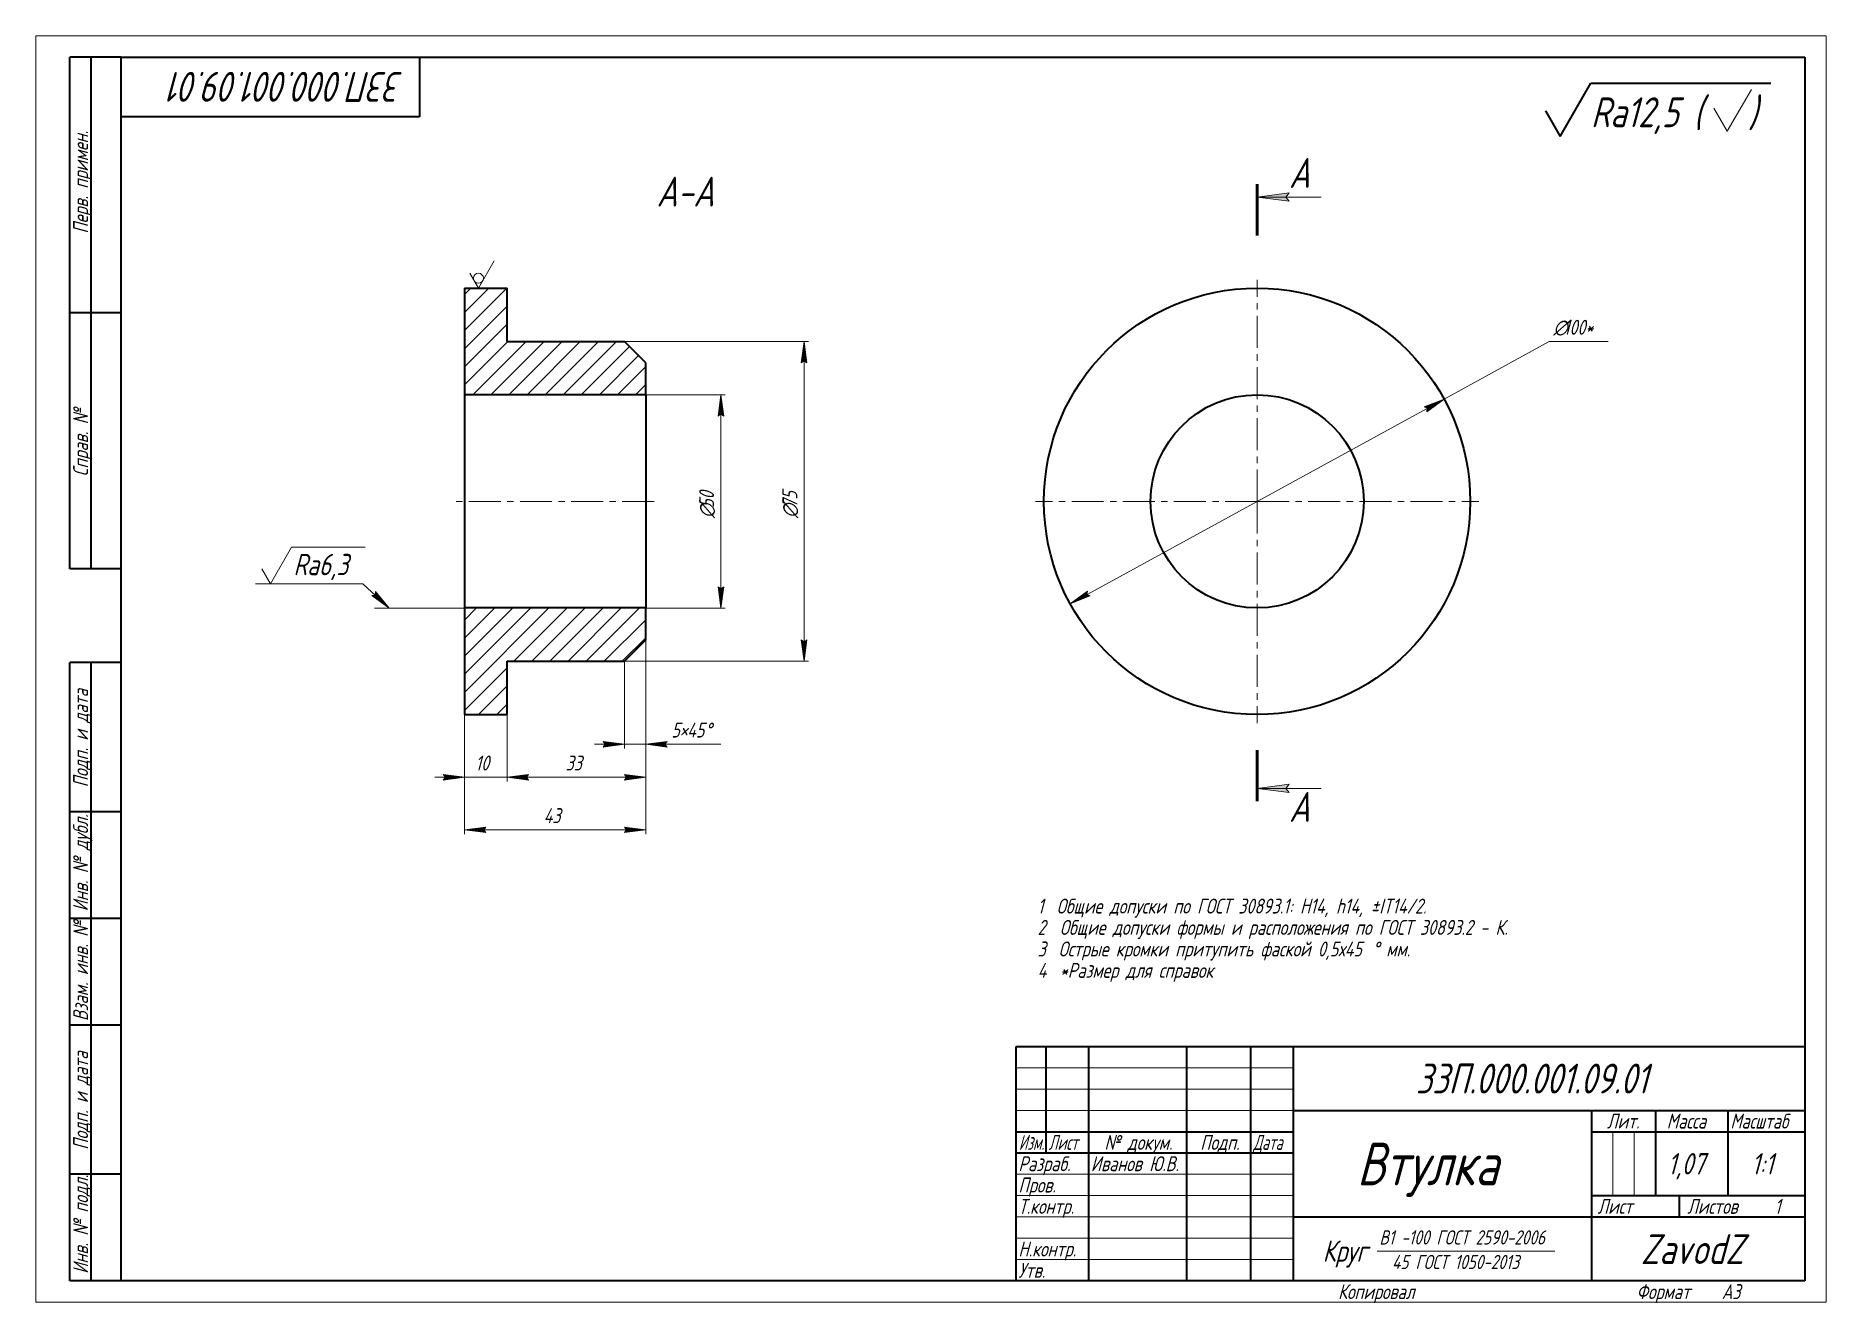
# Model space of a CAD drawing. Header units: millimetres. Extents: x 0 to 420, y 0 to 297.
import ezdxf

# ---------------------------------------------------------------- set-up
doc = ezdxf.new("R2010")
doc.units = ezdxf.units.MM
for name, pattern in [('K5LT_AXLED', [12, 7.5, -1.5, 1.5, -1.5]), ('K5LT_BASIC', [0]), ('K5LT_REINFORCED', [0]), ('K5LT_THIN', [0])]:
    doc.linetypes.add(name, pattern=pattern)
doc.layers.add('Системный слой', color=7, linetype='Continuous')
doc.styles.add('KDIMTEXTSTYLE', font='GOST_AU.SHX', dxfattribs={"width": 0.96, "oblique": 15, "height": 5})
doc.styles.add('KTEXTSTYLE', font='GOST_AU.SHX', dxfattribs={"width": 0.96, "height": 5})
doc.dimstyles.new('KDIMSTYLE (1.00)', dxfattribs={"dimtxt": 5, "dimasz": 1, "dimexe": 2, "dimexo": 0, "dimgap": 1, "dimtad": 1, "dimtxsty": 'KDIMTEXTSTYLE', "dimsah": 1, "dimcen": 0, "dimdle": 1, "dimadec": 0, "dimazin": 0, "dimtfac": 0.667, "dimtmove": 0, "dimatfit": 3, "dimfxl": 1, "dimtvp": 1, "dimtolj": 1, "dimtzin": 0, "dimarcsym": 0})

# ---------------------------------------------------------------- blocks, each defined once
blk = doc.blocks.new('U0')
at = {"layer": 'Системный слой', "color": 30, "linetype": 'K5LT_AXLED', "lineweight": 18, "true_color": 0xff8000}
for q in [(286.5, 239.81), (234.5, 187.81), (338.5, 187.81), (286.5, 135.81)]:
    blk.add_line((286.5, 187.81), q, dxfattribs=at)
blk = doc.blocks.new('U1')
at = {"layer": 'Системный слой'}
for points in [[(293.25, 259.19), (294, 260.18), (286.5, 259.19), (294, 258.21)], [(293.25, 120.5), (294, 121.49), (286.5, 120.5), (294, 119.51)]]:
    blk.add_hatch(color=7, dxfattribs=at).paths.add_polyline_path(points)
at = {"layer": 'Системный слой', "color": 134, "linetype": 'K5LT_REINFORCED', "lineweight": 100, "true_color": 0x009696}
for p, q in [((286.5, 262.19), (286.5, 250.19)), ((286.5, 129.5), (286.5, 117.5))]:
    blk.add_line(p, q, dxfattribs=at)
at = {"layer": 'Системный слой', "color": 7, "linetype": 'K5LT_THIN', "lineweight": 18}
for p, q in [((286.5, 259.19), (294, 260.18)), ((294, 258.21), (286.5, 259.19)), ((301.5, 259.19), (286.5, 259.19)), ((294, 260.18), (293.25, 259.19)), ((293.25, 259.19), (294, 258.21)), ((286.5, 120.5), (294, 121.49)), ((294, 119.51), (286.5, 120.5)), ((301.5, 120.5), (286.5, 120.5)), ((294, 121.49), (293.25, 120.5)), ((293.25, 120.5), (294, 119.51))]:
    blk.add_line(p, q, dxfattribs=at)
at = {"layer": 'Системный слой', "color": 7, "char_height": 2.5, "attachment_point": 1, "style": 'KTEXTSTYLE'}
for insert in [(293.98, 268.34), (293.98, 119.66)]:
    blk.add_mtext('\\H3.5;\\W0.965;\\Q15;\\Q15;\\H7.00;А', dxfattribs=dict(at, insert=insert))
blk = doc.blocks.new('D0')
at = {"layer": 'Системный слой'}
for points in [[(326.29, 208.84), (330.36, 211.82), (325.66, 210), (326.41, 209.66)], [(242.64, 163.8), (247.34, 165.63), (246.59, 165.96), (246.71, 166.78)]]:
    blk.add_hatch(color=7, dxfattribs=at).paths.add_polyline_path(points)
at = {"layer": 'Системный слой', "color": 7, "linetype": 'K5LT_THIN', "lineweight": 18}
for p, q in [((330.36, 211.82), (355, 225.31)), ((355, 225.31), (368.83, 225.31)), ((242.64, 163.8), (330.36, 211.82)), ((325.66, 210), (330.36, 211.82)), ((330.36, 211.82), (326.29, 208.84)), ((326.41, 209.66), (325.66, 210)), ((326.29, 208.84), (326.41, 209.66)), ((242.64, 163.8), (246.71, 166.78)), ((247.34, 165.63), (242.64, 163.8)), ((246.71, 166.78), (246.59, 165.96)), ((246.59, 165.96), (247.34, 165.63))]:
    blk.add_line(p, q, dxfattribs=at)
at = {"layer": 'Системный слой', "color": 7, "char_height": 2.5, "attachment_point": 1, "style": 'KTEXTSTYLE'}
for s, insert in [('\\H3.5;\\W0.965;\\Q15;\\Q15;∅', (356, 230.4)), ('\\H3.5;\\W0.965;\\Q15;\\Q15;100*', (358.41, 230.4))]:
    blk.add_mtext(s, dxfattribs=dict(at, insert=insert))
blk = doc.blocks.new('KDIMARROW_01')
at = {"layer": 'Системный слой'}
blk.add_hatch(color=0, dxfattribs=at).paths.add_polyline_path([(0, 0), (-5, 0.66), (-4.5, 0), (-5, -0.66)])
at = {"layer": 'Системный слой', "color": 0, "linetype": 'K5LT_THIN', "lineweight": 18}
for p, q in [((-4.5, 0), (-5, 0.66)), ((-5, 0.66), (0, 0)), ((0, 0), (-5, -0.66)), ((-5, -0.66), (-4.5, 0)), ((0, 0), (-1, 0))]:
    blk.add_line(p, q, dxfattribs=at)
blk = doc.blocks.new('D1')
at = {"layer": 'Системный слой'}
for points in [[(105.09, 110.79), (105.59, 111.45), (100.59, 110.79), (105.59, 110.13)], [(138.09, 110.13), (143.09, 110.79), (138.09, 111.45), (138.59, 110.79)]]:
    blk.add_hatch(color=7, dxfattribs=at).paths.add_polyline_path(points)
at = {"layer": 'Системный слой', "color": 7, "linetype": 'K5LT_THIN', "lineweight": 18}
for p, q in [((143.09, 155.31), (143.09, 109.79)), ((100.59, 137.81), (100.59, 109.79)), ((100.59, 110.79), (105.59, 111.45)), ((105.59, 110.13), (100.59, 110.79)), ((100.59, 110.79), (143.09, 110.79)), ((105.59, 111.45), (105.09, 110.79)), ((105.09, 110.79), (105.59, 110.13)), ((138.59, 110.79), (138.09, 111.45)), ((138.09, 111.45), (143.09, 110.79)), ((143.09, 110.79), (138.09, 110.13)), ((138.09, 110.13), (138.59, 110.79))]:
    blk.add_line(p, q, dxfattribs=at)
at = {"layer": 'Системный слой', "color": 7, "insert": (119.12, 115.86), "char_height": 2.5, "attachment_point": 1, "style": 'KTEXTSTYLE'}
blk.add_mtext('\\H3.5;\\W0.965;\\Q15;\\Q15;43', dxfattribs=at)
blk = doc.blocks.new('D2')
at = {"layer": 'Системный слой'}
for points in [[(95.59, 122.46), (100.59, 123.12), (95.59, 123.78), (96.09, 123.12)], [(115.09, 123.12), (115.59, 123.78), (110.59, 123.12), (115.59, 122.46)]]:
    blk.add_hatch(color=7, dxfattribs=at).paths.add_polyline_path(points)
at = {"layer": 'Системный слой', "color": 7, "linetype": 'K5LT_THIN', "lineweight": 18}
for p, q in [((100.59, 137.81), (100.59, 122.12)), ((110.59, 137.81), (110.59, 122.12)), ((100.59, 123.12), (93.59, 123.12)), ((100.59, 123.12), (95.59, 123.78)), ((95.59, 123.78), (96.09, 123.12)), ((96.09, 123.12), (95.59, 122.46)), ((95.59, 122.46), (100.59, 123.12)), ((100.59, 123.12), (110.59, 123.12)), ((115.59, 123.78), (110.59, 123.12)), ((110.59, 123.12), (115.59, 122.46)), ((110.59, 123.12), (117.59, 123.12)), ((115.09, 123.12), (115.59, 123.78)), ((115.59, 122.46), (115.09, 123.12))]:
    blk.add_line(p, q, dxfattribs=at)
at = {"layer": 'Системный слой', "color": 7, "insert": (103.1, 128.2), "char_height": 2.5, "attachment_point": 1, "style": 'KTEXTSTYLE'}
blk.add_mtext('\\H3.5;\\W0.965;\\Q15;\\Q15;10', dxfattribs=at)
blk = doc.blocks.new('KDIMARROW_02')
at = {"layer": 'Системный слой'}
blk.add_hatch(color=0, dxfattribs=at).paths.add_polyline_path([(4.5, 0), (5, 0.66), (0, 0), (5, -0.66)])
at = {"layer": 'Системный слой', "color": 0, "linetype": 'K5LT_THIN', "lineweight": 18}
for p, q in [((0, 0), (-1, 0)), ((5, 0.66), (0, 0)), ((0, 0), (5, -0.66)), ((0, 0), (7, 0)), ((4.5, 0), (5, 0.66)), ((5, -0.66), (4.5, 0))]:
    blk.add_line(p, q, dxfattribs=at)
blk = doc.blocks.new('D3')
at = {"layer": 'Системный слой'}
for points in [[(110.59, 123.12), (115.59, 123.78), (115.09, 123.12), (115.59, 122.46)], [(143.09, 123.12), (138.09, 123.78), (138.59, 123.12), (138.09, 122.46)]]:
    blk.add_hatch(color=7, dxfattribs=at).paths.add_polyline_path(points)
at = {"layer": 'Системный слой', "color": 7, "linetype": 'K5LT_THIN', "lineweight": 18}
for p, q in [((143.09, 155.31), (143.09, 122.12)), ((110.59, 150.31), (110.59, 122.12)), ((110.59, 123.12), (115.59, 123.78)), ((115.59, 122.46), (110.59, 123.12)), ((110.59, 123.12), (143.09, 123.12)), ((115.59, 123.78), (115.09, 123.12)), ((115.09, 123.12), (115.59, 122.46)), ((138.59, 123.12), (138.09, 123.78)), ((138.09, 123.78), (143.09, 123.12)), ((143.09, 123.12), (138.09, 122.46)), ((138.09, 122.46), (138.59, 123.12))]:
    blk.add_line(p, q, dxfattribs=at)
at = {"layer": 'Системный слой', "color": 7, "insert": (124.26, 128.2), "char_height": 2.5, "attachment_point": 1, "style": 'KTEXTSTYLE'}
blk.add_mtext('\\H3.5;\\W0.965;\\Q15;\\Q15;33', dxfattribs=at)
blk = doc.blocks.new('D4')
at = {"layer": 'Системный слой'}
for points in [[(133.09, 130.19), (138.09, 130.85), (133.09, 131.51), (133.59, 130.85)], [(147.59, 130.85), (148.09, 131.51), (143.09, 130.85), (148.09, 130.19)]]:
    blk.add_hatch(color=7, dxfattribs=at).paths.add_polyline_path(points)
at = {"layer": 'Системный слой', "color": 7, "linetype": 'K5LT_THIN', "lineweight": 18}
for p, q in [((143.09, 155.31), (143.09, 129.85)), ((138.09, 150.31), (138.09, 129.85)), ((138.09, 130.85), (131.09, 130.85)), ((138.09, 130.85), (133.09, 131.51)), ((133.09, 131.51), (133.59, 130.85)), ((133.59, 130.85), (133.09, 130.19)), ((133.09, 130.19), (138.09, 130.85)), ((143.09, 130.85), (138.09, 130.85)), ((148.09, 131.51), (143.09, 130.85)), ((143.09, 130.85), (148.09, 130.19)), ((143.09, 130.85), (150.09, 130.85)), ((143.09, 130.85), (148.09, 130.85)), ((147.59, 130.85), (148.09, 131.51)), ((148.09, 130.19), (147.59, 130.85)), ((148.09, 130.85), (160.72, 130.85))]:
    blk.add_line(p, q, dxfattribs=at)
at = {"layer": 'Системный слой', "color": 7, "char_height": 2.5, "attachment_point": 1, "style": 'KTEXTSTYLE'}
for s, insert in [('\\H3.5;\\W0.965;\\Q15;\\Q15;5', (149.09, 135.94)), ('\\H3.5;\\W0.965;\\Q15;\\Q15;×', (151.03, 135.94)), ('\\H3.5;\\W0.965;\\Q15;\\Q15;45', (152.79, 135.94)), ('\\H3.5;\\W0.965;\\Q15;\\Q15;°', (156.96, 135.94))]:
    blk.add_mtext(s, dxfattribs=dict(at, insert=insert))
blk = doc.blocks.new('D5')
at = {"layer": 'Системный слой'}
for points in [[(161.37, 207.81), (160.72, 212.81), (160.06, 207.81), (160.72, 208.31)], [(160.72, 162.81), (161.37, 167.81), (160.72, 167.31), (160.06, 167.81)]]:
    blk.add_hatch(color=7, dxfattribs=at).paths.add_polyline_path(points)
at = {"layer": 'Системный слой', "color": 7, "linetype": 'K5LT_THIN', "lineweight": 18}
for p, q in [((143.09, 212.81), (161.72, 212.81)), ((160.06, 207.81), (160.72, 212.81)), ((160.72, 212.81), (161.37, 207.81)), ((160.72, 212.81), (160.72, 162.81)), ((160.72, 208.31), (160.06, 207.81)), ((161.37, 207.81), (160.72, 208.31)), ((160.72, 162.81), (160.06, 167.81)), ((160.06, 167.81), (160.72, 167.31)), ((160.72, 167.31), (161.37, 167.81)), ((161.37, 167.81), (160.72, 162.81)), ((143.09, 162.81), (161.72, 162.81))]:
    blk.add_line(p, q, dxfattribs=at)
at = {"layer": 'Системный слой', "color": 7, "char_height": 2.5, "attachment_point": 1, "rotation": 90, "style": 'KTEXTSTYLE'}
for s, insert in [('\\H3.5;\\W0.965;\\Q15;\\Q15;50', (155.62, 186.3)), ('\\H3.5;\\W0.965;\\Q15;\\Q15;∅', (155.62, 183.89))]:
    blk.add_mtext(s, dxfattribs=dict(at, insert=insert))
blk = doc.blocks.new('D6')
at = {"layer": 'Системный слой'}
for points in [[(180.89, 220.31), (180.23, 225.31), (179.57, 220.31), (180.23, 220.81)], [(180.23, 150.31), (180.89, 155.31), (180.23, 154.81), (179.57, 155.31)]]:
    blk.add_hatch(color=7, dxfattribs=at).paths.add_polyline_path(points)
at = {"layer": 'Системный слой', "color": 7, "linetype": 'K5LT_THIN', "lineweight": 18}
for p, q in [((138.09, 225.31), (181.23, 225.31)), ((179.57, 220.31), (180.23, 225.31)), ((180.23, 225.31), (180.89, 220.31)), ((180.23, 225.31), (180.23, 150.31)), ((180.23, 220.81), (179.57, 220.31)), ((180.89, 220.31), (180.23, 220.81)), ((180.23, 150.31), (179.57, 155.31)), ((179.57, 155.31), (180.23, 154.81)), ((180.23, 154.81), (180.89, 155.31)), ((180.89, 155.31), (180.23, 150.31)), ((138.09, 150.31), (181.23, 150.31))]:
    blk.add_line(p, q, dxfattribs=at)
at = {"layer": 'Системный слой', "color": 7, "char_height": 2.5, "attachment_point": 1, "rotation": 90, "style": 'KTEXTSTYLE'}
for s, insert in [('\\H3.5;\\W0.965;\\Q15;\\Q15;75', (175.14, 186.3)), ('\\H3.5;\\W0.965;\\Q15;\\Q15;∅', (175.14, 183.89))]:
    blk.add_mtext(s, dxfattribs=dict(at, insert=insert))
blk = doc.blocks.new('U2')
at = {"layer": 'Системный слой'}
blk.add_hatch(color=7, dxfattribs=at).paths.add_polyline_path([(82.92, 162.81), (79.68, 166.68), (79.6, 165.85), (78.79, 165.71)])
at = {"layer": 'Системный слой', "color": 7, "linetype": 'K5LT_THIN', "lineweight": 18}
for p, q in [((55.04, 168.47), (60.02, 177.11)), ((60.02, 177.11), (77.23, 177.11)), ((76.75, 168.47), (51.54, 168.47)), ((53.01, 171.97), (55.04, 168.47)), ((76.75, 168.47), (82.92, 162.81)), ((78.79, 165.71), (79.6, 165.85)), ((82.92, 162.81), (78.79, 165.71)), ((79.6, 165.85), (79.68, 166.68)), ((79.68, 166.68), (82.92, 162.81)), ((100.59, 162.81), (79.42, 162.81))]:
    blk.add_line(p, q, dxfattribs=at)
at = {"layer": 'Системный слой', "color": 7, "insert": (60.44, 175.5), "char_height": 2.5, "attachment_point": 1, "style": 'KTEXTSTYLE'}
blk.add_mtext('\\H3.5;\\W0.965;\\Q15;\\Q15;\\H5.00;Ra6,3', dxfattribs=at)
blk = doc.blocks.new('U3')
at = {"layer": 'Системный слой', "color": 7, "linetype": 'K5LT_THIN', "lineweight": 18}
for p, q in [((103.84, 237.81), (107.53, 244.21)), ((101.81, 241.31), (103.84, 237.81))]:
    blk.add_line(p, q, dxfattribs=at)
blk.add_arc((103.84, 240.15), 1.17, 0, 360, dxfattribs=at)
blk = doc.blocks.new('U4')
at = {"color": 7, "linetype": 'K5LT_THIN', "lineweight": 18}
for p, q in [((0, 0), (0, 297)), ((0, 297), (420, 297)), ((420, 297), (420, 0)), ((230, 55), (295, 55)), ((230, 50), (295, 50)), ((230, 45), (295, 45)), ((369.96, 25), (369.96, 40)), ((374.98, 25), (374.98, 40)), ((230, 30), (295, 30)), ((230, 25), (295, 25)), ((230, 20), (295, 20)), ((230, 15), (295, 15)), ((230, 10), (295, 10)), ((314.63, 12), (356.35, 12)), ((420, 0), (0, 0))]:
    blk.add_line(p, q, dxfattribs=at)
at = {"color": 150, "linetype": 'K5LT_BASIC', "lineweight": 40, "true_color": 0x0080ff}
for p, q in [((8, 172), (8, 292)), ((20, 292), (8, 292)), ((13, 172), (13, 292)), ((20, 5), (20, 292)), ((20, 292), (415, 292)), ((90, 292), (90, 278)), ((415, 292), (415, 5)), ((90, 278), (20, 278)), ((20, 232), (8, 232)), ((20, 172), (8, 172)), ((8, 5), (8, 150)), ((20, 150), (8, 150)), ((13, 5), (13, 150)), ((20, 115), (8, 115)), ((20, 90), (8, 90)), ((20, 65), (8, 65)), ((230, 60), (415, 60)), ((230, 5), (230, 60)), ((237, 35), (237, 60)), ((247, 5), (247, 60)), ((270, 5), (270, 60)), ((285, 5), (285, 60)), ((295, 5), (295, 60)), ((295, 45), (415, 45)), ((365, 5), (365, 45)), ((380, 25), (380, 45)), ((397, 25), (397, 45)), ((230, 40), (295, 40)), ((365, 40), (380, 40)), ((380, 40), (415, 40)), ((230, 35), (295, 35)), ((20, 30), (8, 30)), ((365, 25), (415, 25)), ((385.57, 20), (385.57, 25)), ((295, 20), (365, 20)), ((365, 20), (415, 20)), ((20, 5), (8, 5)), ((415, 5), (20, 5))]:
    blk.add_line(p, q, dxfattribs=at)
at = {"color": 7, "char_height": 2.5, "attachment_point": 1, "style": 'KTEXTSTYLE'}
for s, insert, rotation in [('\\H3.5;\\W0.965;\\Q15;\\Q15;\\H7.00;ЗЗП.000.001.09.01', (86.28, 281.55), 180), ('\\H3.5;\\W0.965;\\Q15;\\Q15;Перв. примен.', (8.77, 250.61), 90), ('\\H3.5;\\W0.965;\\Q15;\\Q15;Справ. №', (8.77, 193.68), 90), ('\\H3.5;\\W0.965;\\Q15;\\Q15;Подп. и дата', (8.77, 120.75), 90), ('\\H3.5;\\W0.965;\\Q15;\\Q15;Инв. № дубл.', (8.77, 91.67), 90), ('\\H3.5;\\W0.965;\\Q15;\\Q15;Взам. инв. №', (8.77, 65.94), 90), ('\\H3.5;\\W0.965;\\Q15;\\Q15;Подп. и дата', (8.77, 35.75), 90), ('\\H3.5;\\W0.965;\\Q15;\\Q15;Инв. № подл.', (8.77, 6.67), 90)]:
    blk.add_mtext(s, dxfattribs=dict(at, insert=insert, rotation=rotation))
for s, insert in [('\\H3.5;\\W0.965;\\Q15;\\Q15;\\H7.00;ЗЗП.000.001.09.01', (323.72, 55.95)), ('\\H3.5;\\W0.965;\\Q15;\\Q15;Лит.', (368.56, 44.23)), ('\\H3.5;\\W0.965;\\Q15;\\Q15;Масса', (382.58, 44.23)), ('\\H3.5;\\W0.965;\\Q15;\\Q15;\\W0.941;Масштаб', (397.52, 44.23)), ('\\H3.5;\\W0.965;\\Q15;\\Q15;\\W0.797;Изм.', (230.61, 39.23)), ('\\H3.5;\\W0.965;\\Q15;\\Q15;\\W0.807;Лист', (237.6, 39.23)), ('\\H3.5;\\W0.965;\\Q15;\\Q15;№ докум.', (250.67, 39.23)), ('\\H3.5;\\W0.965;\\Q15;\\Q15;Подп.', (273.15, 39.23)), ('\\H3.5;\\W0.965;\\Q15;\\Q15;\\W0.807;Дата', (285.6, 39.23)), ('\\H3.5;\\W0.965;\\Q15;\\Q15;Разраб.', (230.5, 34.23)), ('\\H3.5;\\W0.965;\\Q15;\\Q15;Иванов Ю.В.', (247.5, 34.23)), ('\\H3.5;\\W0.965;\\Q15;\\Q15;\\H10.00;Втулка', (309.92, 37.43)), ('\\H3.5;\\W0.965;\\Q15;\\Q15;\\H5.00;1,07', (382.83, 34.97)), ('\\H3.5;\\W0.965;\\Q15;\\Q15;\\H5.00;1:1', (402.44, 34.97)), ('\\H3.5;\\W0.965;\\Q15;\\Q15;Пров.', (230.5, 29.23)), ('\\H3.5;\\W0.965;\\Q15;\\Q15;Т.контр.', (230.5, 24.23)), ('\\H3.5;\\W0.965;\\Q15;\\Q15;Лист', (366.36, 24.23)), ('\\H3.5;\\W0.965;\\Q15;\\Q15;Листов', (387.41, 24.23)), ('\\H3.5;\\W0.965;\\Q15;\\Q15;1', (407.91, 24.23)), ('\\H3.5;\\W0.965;\\Q15;\\Q15;\\H3.33;В1 -100 ГОСТ 2590-2006', (315.19, 16.86)), ('\\H3.5;\\W0.965;\\Q15;\\Q15;Н.контр.', (230.5, 14.23)), ('\\H3.5;\\W0.965;\\Q15;\\Q15;\\H5.00;Круг', (301.88, 14.5)), ('\\H3.5;\\W0.965;\\Q15;\\Q15;\\H7.00;ZavodZ', (376.5, 15.95)), ('\\H3.5;\\W0.965;\\Q15;\\Q15;Утв.', (230.5, 9.23)), ('\\H3.5;\\W0.965;\\Q15;\\Q15;\\H3.33;45 ГОСТ 1050-2013', (318.16, 11.1)), ('\\H3.5;\\W0.965;\\Q15;\\Q15;Копировал', (305.5, 4.23)), ('\\H3.5;\\W0.965;\\Q15;\\Q15;Формат', (375.5, 4.23)), ('\\H3.5;\\W0.965;\\Q15;\\Q15;A3', (395.5, 4.23))]:
    blk.add_mtext(s, dxfattribs=dict(at, insert=insert))
blk = doc.blocks.new('U5')
at = {"color": 7, "char_height": 2.5, "attachment_point": 1, "style": 'KTEXTSTYLE'}
for s, insert in [('\\H3.5;\\W0.965;\\Q15;\\Q15;1', (235, 94.65)), ('\\H3.5;\\W0.965;\\Q15;\\Q15;Общие допуски по ГОСТ 30893.1: H14, h14, ', (239.48, 94.65)), ('\\H3.5;\\W0.965;\\Q15;\\Q15;±', (313.19, 94.65)), ('\\H3.5;\\W0.965;\\Q15;\\Q15;IT14/2.', (315.14, 94.65)), ('\\H3.5;\\W0.965;\\Q15;\\Q15;2', (235, 89.65)), ('\\H3.5;\\W0.965;\\Q15;\\Q15;Общие допуски формы и расположения по ГОСТ 30893.2 - К.', (240.22, 89.65)), ('\\H3.5;\\W0.965;\\Q15;\\Q15;3', (235, 84.59)), ('\\H3.5;\\W0.965;\\Q15;\\Q15;Острые кромки притупить фаской 0,5х45', (239.94, 84.59)), ('\\H3.5;\\W0.965;\\Q15;\\Q15;°', (313.56, 84.59)), ('\\H3.5;\\W0.965;\\Q15;\\Q15; мм.', (315.05, 84.59)), ('\\H3.5;\\W0.965;\\Q15;\\Q15;4', (235, 79.57)), ('\\H3.5;\\W0.965;\\Q15;\\Q15;*Размер для справок', (240.22, 79.57))]:
    blk.add_mtext(s, dxfattribs=dict(at, insert=insert))
blk = doc.blocks.new('U6')
at = {"color": 150, "linetype": 'K5LT_BASIC', "lineweight": 40, "true_color": 0x0080ff}
for p, q in [((357.59, 273.42), (364.8, 285.91)), ((364.8, 285.91), (407, 285.91)), ((354.16, 279.37), (357.59, 273.42))]:
    blk.add_line(p, q, dxfattribs=at)
at = {"color": 7, "linetype": 'K5LT_THIN', "lineweight": 18}
for p, q in [((396.77, 274.61), (402.45, 284.41)), ((393.67, 280.05), (396.77, 274.61))]:
    blk.add_line(p, q, dxfattribs=at)
at = {"color": 7, "char_height": 2.5, "attachment_point": 1, "style": 'KTEXTSTYLE'}
for s, insert in [('\\H3.5;\\W0.965;\\Q15;\\Q15;\\H7.00;Ra12,5 (', (364.8, 282.57)), ('\\H3.5;\\W0.965;\\Q15;\\Q15;\\H7.00;)', (401.75, 282.57))]:
    blk.add_mtext(s, dxfattribs=dict(at, insert=insert))

msp = doc.modelspace()

# ---------------------------------------------------------------- hatches: boundary and pattern name
at = {"layer": 'Системный слой'}
h = msp.add_hatch(dxfattribs=at)
h.set_pattern_fill('', angle=45, style=0, pattern_type=0)
h.set_pattern_definition([(45, (0, 0), (-2.12132, 2.12132), [])])
h.paths.add_polyline_path([(100.589, 237.812), (100.589, 212.812), (143.089, 212.812), (143.089, 220.312), (138.089, 225.312), (110.589, 225.312), (110.589, 237.812)])
h.paths.add_polyline_path([(100.589, 162.812), (100.589, 137.812), (110.589, 137.812), (110.589, 150.312), (138.089, 150.312), (143.089, 155.312), (143.089, 162.812)])

# ---------------------------------------------------------------- linework, layer by layer
at = {"layer": 'Системный слой', "color": 150, "linetype": 'K5LT_BASIC', "lineweight": 40, "true_color": 0x0080ff}
for p, q in [((100.589, 237.812), (110.589, 237.812)), ((100.589, 237.812), (100.589, 212.812)), ((110.589, 225.312), (110.589, 237.812)), ((110.589, 225.312), (138.089, 225.312)), ((143.089, 220.312), (138.089, 225.312)), ((143.089, 212.812), (143.089, 220.312)), ((143.089, 212.812), (100.589, 212.812)), ((100.589, 212.812), (100.589, 162.812)), ((143.089, 212.812), (143.089, 162.812)), ((100.589, 162.812), (100.589, 137.812)), ((143.089, 162.812), (100.589, 162.812)), ((143.089, 155.312), (143.089, 162.812)), ((143.089, 155.312), (138.089, 150.312)), ((110.589, 150.312), (138.089, 150.312)), ((110.589, 137.812), (110.589, 150.312)), ((100.589, 137.812), (110.589, 137.812))]:
    msp.add_line(p, q, dxfattribs=at)
at = {"layer": 'Системный слой', "color": 30, "linetype": 'K5LT_AXLED', "lineweight": 18, "true_color": 0xff8000}
msp.add_line((145.089, 187.812), (98.589, 187.812), dxfattribs=at)
at = {"layer": 'Системный слой', "color": 150, "linetype": 'K5LT_BASIC', "lineweight": 40, "true_color": 0x0080ff}
for radius in [50, 25]:
    msp.add_circle((286.5, 187.812), radius, dxfattribs=at)

# ---------------------------------------------------------------- block references
for name in ['U4', 'U6', 'U5']:
    msp.add_blockref(name, (0, 0))
at = {"layer": 'Системный слой'}
for name in ['U1', 'U3', 'U0', 'U2']:
    msp.add_blockref(name, (0, 0), dxfattribs=at)

# ---------------------------------------------------------------- texts
at = {"layer": 'Системный слой', "color": 7, "insert": (145.619, 263.96), "char_height": 2.5, "attachment_point": 1, "style": 'KTEXTSTYLE'}
msp.add_mtext('\\H3.5;\\W0.965;\\Q15;\\Q15;\\H7.00;{\\c16711680;А-А}', dxfattribs=at)

# ---------------------------------------------------------------- dimensions: what is measured, and where the dimension line sits
at = {"layer": 'Системный слой', "color": 7}
dim = msp.add_diameter_dim_2p(p1=(242.642, 163.802), p2=(330.358, 211.822), dimstyle='KDIMSTYLE (1.00)', override={"dimtih": 1, "dimtoh": 1, "dimpost": '\\H3.5;\\W0.965;\\Q15;<>\\H3.5;\\W0.965;\\Q15;\\Q15;*', "dimblk1": 'KDIMARROW_01', "dimblk2": 'KDIMARROW_01', "dimclrt": 7, "dimtol": 1, "dimtp": 0, "dimtm": 0, "dimtdec": 5, "dimtmove": 1, "dimatfit": 2, "dimtolj": 1}, dxfattribs=at)
dim.commit()
dim.dimension.update_dxf_attribs({"geometry": 'D0', "text_midpoint": (356, 225.312), "dimtype": 163})
for base, p1, p2, picture, middle in [((180.229, 225.312), (138.089, 150.312), (138.089, 225.312), 'D6', (180.229, 187.812)), ((160.716, 212.812), (143.089, 162.812), (143.089, 212.812), 'D5', (160.716, 187.812))]:
    dim = msp.add_linear_dim(base=base, p1=p1, p2=p2, angle=90, dimstyle='KDIMSTYLE (1.00)', override={"dimexo": 0, "dimpost": '\\H3.5;\\W0.965;\\Q15;∅<>', "dimblk1": 'KDIMARROW_01', "dimblk2": 'KDIMARROW_01', "dimse1": 0, "dimse2": 0, "dimclrt": 7, "dimtol": 1, "dimtp": 0, "dimtm": 0, "dimtdec": 5, "dimtolj": 1}, dxfattribs=at)
    dim.commit()
    dim.dimension.update_dxf_attribs({"geometry": picture, "text_midpoint": middle, "dimtype": 160})
for base, p1, p2, override, picture, middle in [((100.589, 110.791), (143.089, 155.312), (100.589, 137.812), {"dimexo": 0, "dimpost": '\\H3.5;\\W0.965;\\Q15;<>', "dimblk1": 'KDIMARROW_01', "dimblk2": 'KDIMARROW_01', "dimse1": 0, "dimse2": 0, "dimclrt": 7, "dimtol": 1, "dimtp": 0, "dimtm": 0, "dimtdec": 5, "dimtolj": 1}, 'D1', (121.839, 110.791)), ((110.589, 123.123), (143.089, 155.312), (110.589, 150.312), {"dimexo": 0, "dimpost": '\\H3.5;\\W0.965;\\Q15;<>', "dimblk1": 'KDIMARROW_01', "dimblk2": 'KDIMARROW_01', "dimse1": 0, "dimse2": 0, "dimclrt": 7, "dimtol": 1, "dimtp": 0, "dimtm": 0, "dimtdec": 5, "dimtolj": 1}, 'D3', (126.839, 123.123)), ((143.089, 130.852), (138.089, 150.312), (143.089, 155.312), {"dimexo": 0, "dimpost": '\\H3.5;\\W0.965;\\Q15;<>\\H3.5;\\W0.965;\\Q15;\\Q15;\\Q15;×\\Q15;45\\Q15;°\\Q15;', "dimblk1": 'KDIMARROW_02', "dimblk2": 'KDIMARROW_02', "dimse1": 0, "dimse2": 0, "dimclrt": 7, "dimtol": 1, "dimtp": 0, "dimtm": 0, "dimtdec": 5, "dimtolj": 1}, 'D4', (154.402, 130.852)), ((100.589, 123.123), (110.589, 137.812), (100.589, 137.812), {"dimexo": 0, "dimpost": '\\H3.5;\\W0.965;\\Q15;<>', "dimblk1": 'KDIMARROW_02', "dimblk2": 'KDIMARROW_02', "dimse1": 0, "dimse2": 0, "dimclrt": 7, "dimtol": 1, "dimtp": 0, "dimtm": 0, "dimtdec": 5, "dimtolj": 1}, 'D2', (105.589, 123.123))]:
    dim = msp.add_linear_dim(base=base, p1=p1, p2=p2, dimstyle='KDIMSTYLE (1.00)', override=override, dxfattribs=at)
    dim.commit()
    dim.dimension.update_dxf_attribs({"geometry": picture, "text_midpoint": middle, "dimtype": 160})

doc.saveas('drawing.dxf')
